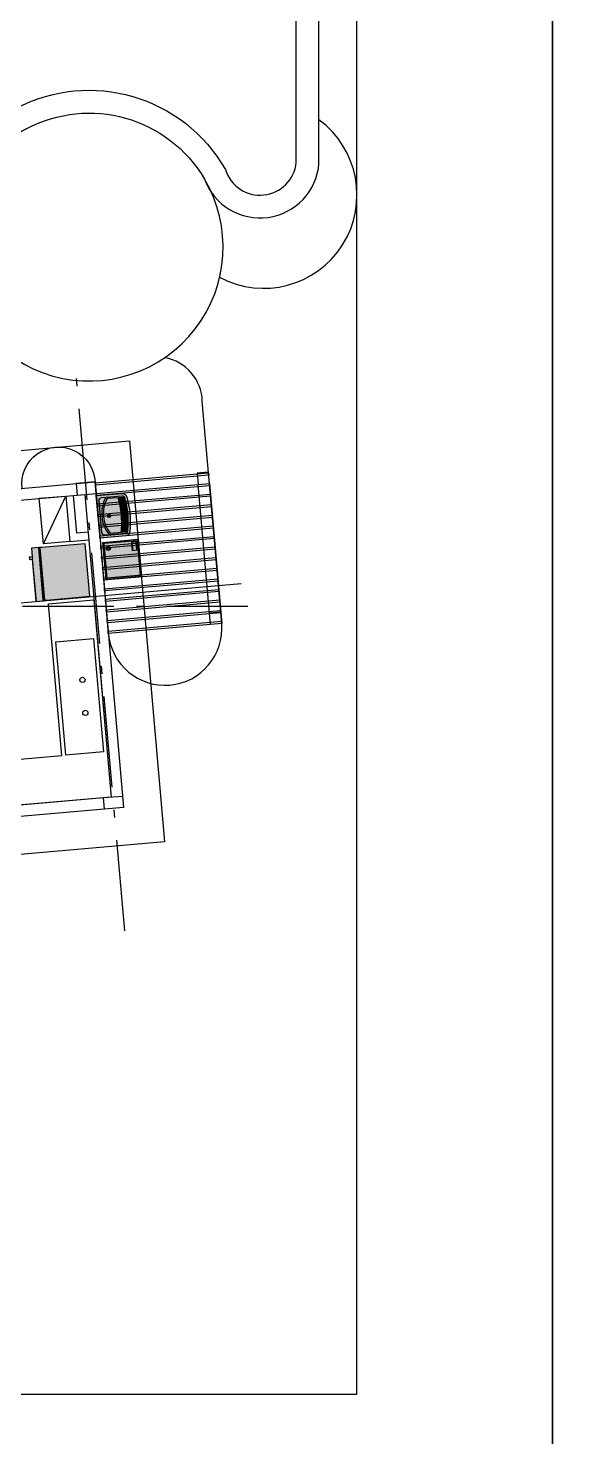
# Model space of a CAD drawing. Header units: metres. Extents: x 97 to 197, y 104 to 205.
# Drawn here: x 109.74 to 117.05, y 132.54 to 151.09 of the extents above; entities that cross this region are included whole.
import ezdxf

# ---------------------------------------------------------------- set-up
doc = ezdxf.new("R2010")
doc.units = ezdxf.units.M
doc.linetypes.add('ACAD_ISO10W100', pattern=[18, 12, -3, 0, -3])
doc.linetypes.add('ACAD_ISO12W100', pattern=[21, 12, -3, 0, -3, 0, -3])
doc.layers.get('0').update_dxf_attribs({"plot": 0})
for name, color, linetype in [('1-ALV_CORTE', 5, 'Continuous'), ('10-PROJ_SUP', 2, 'ACAD_ISO12W100'), ('13-EST_PILARES', 6, 'Continuous'), ('16-EIXOS', 253, 'ACAD_ISO10W100'), ('18-HATCH', 1, 'Continuous'), ('2-ALV_VISTA', 3, 'Continuous'), ('3-LAYOUT', 2, 'Continuous'), ('4-SANIT.', 2, 'Continuous'), ('5-PISO', 1, 'Continuous'), ('7-PISO_INF', 253, 'Continuous')]:
    doc.layers.add(name, color=color, linetype=linetype)

# ---------------------------------------------------------------- blocks, each defined once
blk = doc.blocks.new('GELADEIRA_Electrolux-Frost-Free-454-L-Bottom-Fre - Refrigerator Frost Free 454 L Bottom Freezer-357260-Nível 1')
at = {"layer": '18-HATCH', "true_color": 0xffffff}
h = blk.add_hatch(color=7, dxfattribs=at)
h.dxf.hatch_style = 1
h.paths.add_polyline_path([(349, -572), (349, -600), (349, -615), (351, -615), (351, -712), (-205, -712), (-205, -750), (-237, -750), (-237, -712), (-351, -712), (-351, -615), (-350, -615), (-350, -600), (-350, -572), (-347, -572), (-347, 0), (346, 0), (346, -572)])
at = {"layer": '3-LAYOUT'}
for p, q in [((349, -600), (-350, -600)), ((349, -615), (-350, -615)), ((-237, -712), (-205, -712))]:
    blk.add_line(p, q, dxfattribs=at)
at = {"layer": '3-LAYOUT', "flags": 128}
for points in [[(-347, 0), (-347, -572), (-350, -572), (-350, -600), (-350, -615), (-351, -615), (-351, -711), (-350, -711), (-350, -712), (-237, -712), (-237, -750), (-205, -750), (-205, -712), (349, -712), (349, -711), (351, -711), (351, -615), (349, -615), (349, -600), (349, -572), (346, -572), (346, 0)], [(-347, -572), (-347, -600), (346, -600), (346, -572)]]:
    blk.add_lwpolyline(points, dxfattribs=at)
at = {"layer": '3-LAYOUT'}
blk.add_lwpolyline([(-237, -750), (-205, -750), (-205, -712), (351, -712), (351, -615), (349, -615), (349, -600), (349, -572), (346, -572), (346, 0), (-347, 0), (-347, -572), (-350, -572), (-350, -600), (-350, -615), (-351, -615), (-351, -712), (-237, -712)], close=True, dxfattribs=at)
blk = doc.blocks.new('cuba_02')
at = {"layer": '4-SANIT.'}
for centre in [(-0.218, -0.137, -0.186), (0.218, -0.137, -0.186)]:
    blk.add_circle(centre, 0.0342, dxfattribs=at)
blk = doc.blocks.new('TANQUE')
at = {"layer": '18-HATCH', "true_color": 0xffffff}
h = blk.add_hatch(color=7, dxfattribs=at)
h.dxf.hatch_style = 1
h.paths.add_polyline_path([(0, -0.42, 0.051153), (0.24, -0.395, 0.355527), (0.28, -0.346), (0.28, 0), (-0.28, 0), (-0.28, -0.346, 0.355527), (-0.24, -0.395, 0.051153)])
at = {"layer": '4-SANIT.'}
for points in [[(-0.28, -0.346), (-0.28, 0), (0.28, 0), (0.28, -0.346, -0.355527), (0.24, -0.395, -0.051153), (0, -0.42, -0.051153), (-0.24, -0.395, -0.355527)], [(-0.226, -0.367, -0.357568), (-0.25, -0.338), (-0.25, -0.07, -0.414214), (-0.21, -0.03), (0.21, -0.03, -0.414214), (0.25, -0.07), (0.25, -0.338, -0.357568), (0.226, -0.367, -0.049338), (0, -0.39, -0.049338)], [(0, -0.307, 0.050735), (0.228, -0.285), (0.228, -0.141, 0.157863), (0, -0.07, 0.157863), (-0.228, -0.141), (-0.228, -0.285, 0.050735)]]:
    blk.add_lwpolyline(points, format="xyb", close=True, dxfattribs=at)
for points in [[(0.25, -0.128, 0.169912), (0, -0.049, 0.169912), (-0.25, -0.128)], [(0, -0.317, -0.050431), (-0.228, -0.296), (-0.228, -0.303, 0.050129), (0, -0.324)], [(0, -0.331, -0.049832), (-0.228, -0.31), (-0.228, -0.317, 0.049538), (0, -0.338)], [(0, -0.345, -0.049248), (-0.228, -0.324), (-0.228, -0.331, 0.048961), (0, -0.352)], [(0, -0.359, -0.048678), (-0.228, -0.338), (-0.228, -0.346, 0.048398), (0, -0.366)], [(0, -0.373, -0.048122), (-0.228, -0.353), (-0.228, -0.36, 0.047849), (0.001, -0.38)], [(0, -0.373, 0.048122), (0.228, -0.353), (0.228, -0.36, -0.047849), (-0.001, -0.38)], [(0, -0.317, 0.050431), (0.228, -0.296), (0.228, -0.303, -0.050129), (0, -0.324)], [(0, -0.331, 0.049832), (0.228, -0.31), (0.228, -0.317, -0.049538), (0, -0.338)], [(0, -0.345, 0.049248), (0.228, -0.324), (0.228, -0.331, -0.048961), (0, -0.352)], [(0, -0.359, 0.048678), (0.228, -0.338), (0.228, -0.346, -0.048398), (0, -0.366)]]:
    blk.add_lwpolyline(points, format="xyb", dxfattribs=at)
for radius in [0.0225, 0.011]:
    blk.add_circle((0, -0.144), radius, dxfattribs=at)
blk = doc.blocks.new('LAVA-ROUPA')
at = {"layer": '18-HATCH', "true_color": 0xffffff}
h = blk.add_hatch(color=7, dxfattribs=at)
h.dxf.hatch_style = 1
h.paths.add_polyline_path([(0.247, -0.465), (0.247, 0), (-0.247, 0), (-0.247, -0.465)])
at = {"layer": '4-SANIT.'}
for p, q in [((0.103, -0.385), (0.223, -0.385)), ((0.103, -0.435), (0.223, -0.435)), ((0.108, -0.38), (0.108, -0.44)), ((0.218, -0.38), (0.218, -0.44))]:
    blk.add_line(p, q, dxfattribs=at)
for points in [[(-0.247, 0), (0.247, 0), (0.247, -0.465), (-0.247, -0.465)], [(0.233, -0.45), (-0.232, -0.45), (-0.232, -0.015), (0.233, -0.015)], [(0.223, -0.38), (0.223, -0.44), (0.103, -0.44), (0.103, -0.38)]]:
    blk.add_lwpolyline(points, close=True, dxfattribs=at)
for radius in [0.0277, 0.0173]:
    blk.add_circle((0.162, -0.063), radius, dxfattribs=at)

msp = doc.modelspace()

# ---------------------------------------------------------------- linework, layer by layer
for points in [[(96.65, 130.462), (116.65, 130.462), (116.65, 155.462), (96.65, 155.462)], [(116.65, 130.462), (136.65, 130.462), (136.65, 155.462), (116.65, 155.462)]]:
    msp.add_lwpolyline(points, close=True)
at = {"layer": '1-ALV_CORTE', "ltscale": 0.01}
for points in [[(112.12, 145.245), (111.97, 145.232), (111.983, 145.083), (112.133, 145.096)], [(112.294, 143.253), (112.145, 143.24), (112.132, 143.389), (112.281, 143.402)]]:
    msp.add_lwpolyline(points, close=True, dxfattribs=at)
at = {"layer": '1-ALV_CORTE'}
for points in [[(109.062, 144.978), (110.625, 145.115), (111, 140.831), (108.076, 140.575), (108.076, 137.167), (107.856, 137.167)], [(109.075, 144.828), (110.489, 144.952), (110.838, 140.967), (107.926, 140.713), (107.926, 137.317), (107.856, 137.317)], [(110.24, 144.93), (110.24, 144.93), (110.292, 144.333), (110.541, 144.354)], [(110.533, 144.454), (110.383, 144.441), (110.34, 144.939)]]:
    msp.add_lwpolyline(points, dxfattribs=at)
at = {"layer": '10-PROJ_SUP', "ltscale": 0.5}
for points in [[(100.294, 148.316), (105.057, 151.066), (108.32, 145.415), (111.08, 145.656), (111.542, 140.377), (108.576, 140.117), (108.576, 133.934), (103.076, 137.109), (103.076, 143.497)], [(112.123, 145.206), (110.629, 145.075), (110.626, 145.105), (112.121, 145.235)], [(112.135, 145.066), (110.641, 144.935), (110.639, 144.965), (112.133, 145.096)], [(111.983, 145.083), (112.133, 145.096), (112.281, 143.402), (112.132, 143.389)], [(112.148, 144.927), (110.653, 144.796), (110.651, 144.826), (112.145, 144.956)], [(112.16, 144.787), (110.666, 144.656), (110.663, 144.686), (112.157, 144.817)], [(112.172, 144.648), (110.678, 144.517), (110.675, 144.547), (112.169, 144.678)], [(112.184, 144.508), (110.69, 144.377), (110.687, 144.407), (112.182, 144.538)], [(112.196, 144.369), (110.702, 144.238), (110.7, 144.268), (112.194, 144.399)], [(112.209, 144.229), (110.714, 144.099), (110.712, 144.128), (112.206, 144.259)], [(112.221, 144.09), (110.727, 143.959), (110.724, 143.989), (112.218, 144.12)], [(112.233, 143.95), (110.739, 143.82), (110.736, 143.849), (112.23, 143.98)], [(112.245, 143.811), (110.751, 143.68), (110.748, 143.71), (112.243, 143.841)], [(112.257, 143.671), (110.763, 143.541), (110.761, 143.571), (112.255, 143.701)], [(112.27, 143.532), (110.775, 143.401), (110.773, 143.431), (112.267, 143.562)], [(112.282, 143.392), (110.788, 143.262), (110.785, 143.292), (112.279, 143.422)], [(112.294, 143.253), (110.8, 143.122), (110.797, 143.152), (112.291, 143.283)]]:
    msp.add_lwpolyline(points, close=True, dxfattribs=at)
at = {"layer": '13-EST_PILARES', "ltscale": 0.01}
for points in [[(110.625, 145.115), (110.376, 145.093), (110.39, 144.943), (110.639, 144.965)], [(111, 140.831), (110.751, 140.809), (110.738, 140.959), (110.987, 140.98)]]:
    msp.add_lwpolyline(points, close=True, dxfattribs=at)
at = {"layer": '16-EIXOS', "ltscale": 0.1}
for p, q in [((111.017, 139.203), (110.358, 146.741)), ((102.071, 143.482), (112.638, 143.482))]:
    msp.add_line(p, q, dxfattribs=at)
at = {"layer": '16-EIXOS'}
msp.add_line((105.576, 143.167), (112.549, 143.777), dxfattribs=at)
at = {"layer": '3-LAYOUT'}
msp.add_lwpolyline([(109.944, 144.302), (110.24, 144.93), (110.292, 144.333), (109.944, 144.302), (109.891, 144.9), (110.24, 144.93)], dxfattribs=at)
for points in [[(108.526, 141.367), (110.188, 141.513), (110.013, 143.512), (110.611, 143.564), (110.838, 140.967), (108.526, 140.765)], [(110.605, 143.055), (110.736, 141.562), (110.238, 141.517), (110.107, 143.012)]]:
    msp.add_lwpolyline(points, close=True, dxfattribs=at)
at = {"layer": '5-PISO', "ltscale": 0.1}
for points in [[(113.575, 149.309), (113.575, 151.202, 0.410251), (112.462, 152.315), (109.116, 152.315, 1.291815), (109.718, 149.764, -0.401824), (112.068, 149.103, 0.805741), (113.575, 149.309, -0.339056)], [(113.275, 151.201, 0.409584), (112.461, 152.015), (109.113, 152.015, 1.293333), (109.577, 150.03, -0.406193), (112.342, 149.228, 0.816726), (113.275, 149.322), (113.275, 151.201)]]:
    msp.add_lwpolyline(points, format="xyb", dxfattribs=at)
at = {"layer": '5-PISO', "ltscale": 0.02}
msp.add_lwpolyline([(108.162, 146.042, -0.453693), (108.063, 145.54, 0.414214), (107.938, 145.075), (108.046, 144.889), (109.665, 145.031, -1.041113), (110.625, 145.115), (110.8, 143.122, 1), (112.294, 143.253), (112.038, 146.177, 0.35724), (111.543, 146.751)], format="xyb", dxfattribs=at)
msp.add_arc((112.847, 148.894), 1.229, 241.8176, 53.6809, dxfattribs=at)
at = {"layer": '5-PISO', "color": 67, "ltscale": 0.02, "true_color": 0x727430}
msp.add_arc((110.548, 148.208), 1.764, 118.0614, 30.4956, dxfattribs=at)
at = {"layer": '7-PISO_INF'}
msp.add_lwpolyline([(99.564, 152.82), (99.564, 148.007), (99.564, 138.075, 0.426655), (104.309, 133.104), (114.076, 133.104), (114.076, 152.82)], format="xyb", close=True, dxfattribs=at)

# ---------------------------------------------------------------- block references
at = {"layer": '2-ALV_VISTA'}
for name, p, rotation in [('TANQUE', (110.666, 144.656), 95.00000000001269), ('LAVA-ROUPA', (110.751, 144.074), 95.00000000001123)]:
    msp.add_blockref(name, p, dxfattribs=dict(at, rotation=rotation))
at = {"layer": '3-LAYOUT', "xscale": 0.001, "yscale": 0.001, "zscale": 0.001, "rotation": 275}
msp.add_blockref('GELADEIRA_Electrolux-Frost-Free-454-L-Bottom-Fre - Refrigerator Frost Free 454 L Bottom Freezer-357260-Nível 1', (110.526, 143.955, -0.019), dxfattribs=at)
at = {"layer": '3-LAYOUT', "rotation": 275}
msp.add_blockref('cuba_02', (110.615, 142.304, 0), dxfattribs=at)

doc.saveas('drawing.dxf')
